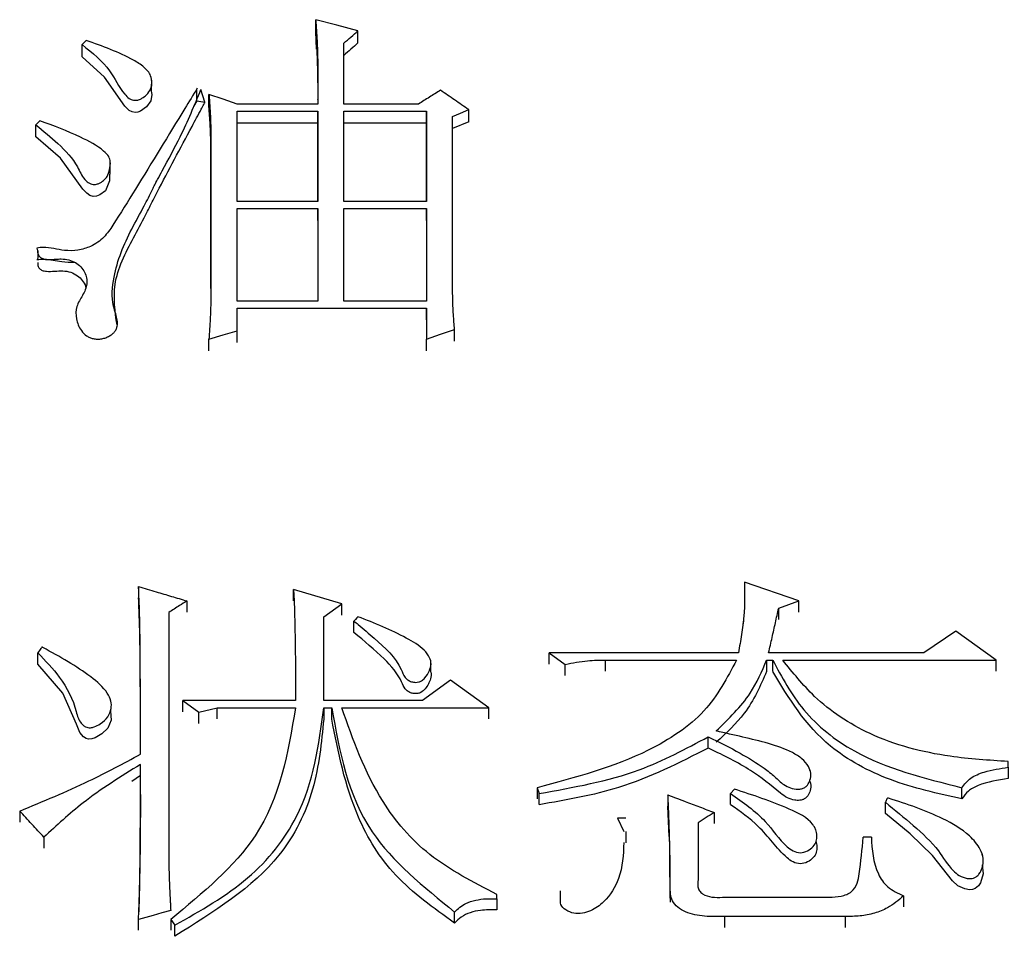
# Model space of a CAD drawing. Header units: millimetres. Extents: x 2642 to 4256, y 821 to 2003.
# Drawn here: x 2874.22 to 2879.53, y 1750.42 to 1755.34 of the extents above; entities that cross this region are included whole.
import ezdxf

# ---------------------------------------------------------------- set-up
doc = ezdxf.new("R2010")
doc.units = ezdxf.units.MM

msp = doc.modelspace()

# ---------------------------------------------------------------- linework, layer by layer
at = {"color": 7, "linetype": 'Continuous', "lineweight": 25}
for p, q in [((2875.8083, 1755.2788), (2875.8083, 1755.3443)), ((2875.8128, 1755.1871), (2875.8083, 1755.2788)), ((2876.0354, 1755.2197), (2876.0354, 1755.285)), ((2874.5751, 1755.2332), (2874.5535, 1755.2109)), ((2874.5535, 1755.1457), (2874.5535, 1755.2109)), ((2875.9597, 1754.8912), (2875.9597, 1755.2183)), ((2874.9267, 1755.0177), (2874.9267, 1755.0271)), ((2874.9267, 1754.9621), (2874.9267, 1754.9979)), ((2875.2133, 1754.9008), (2875.1917, 1754.9694)), ((2875.235, 1754.8784), (2875.235, 1754.9434)), ((2875.17, 1754.9082), (2875.1515, 1754.8779)), ((2875.17, 1754.9082), (2875.2133, 1754.9008)), ((2875.8191, 1754.8912), (2875.3864, 1754.8912)), ((2876.36, 1754.8912), (2875.9597, 1754.8912)), ((2875.3864, 1754.854), (2875.8191, 1754.854)), ((2875.3864, 1754.3676), (2875.3864, 1754.854)), ((2875.8191, 1754.854), (2875.8191, 1754.3676)), ((2875.8191, 1754.7891), (2875.8191, 1754.854)), ((2875.9597, 1754.854), (2876.4032, 1754.854)), ((2875.9597, 1754.3676), (2875.9597, 1754.854)), ((2876.4032, 1754.854), (2876.4032, 1754.3676)), ((2876.4032, 1754.7891), (2876.4032, 1754.854)), ((2876.5439, 1753.893), (2876.5439, 1754.8241)), ((2876.6304, 1754.7966), (2876.6304, 1754.8614)), ((2874.3263, 1754.8018), (2874.3047, 1754.7794)), ((2874.3047, 1754.7147), (2874.3047, 1754.7794)), ((2875.8191, 1754.7891), (2875.3864, 1754.7892)), ((2875.8191, 1754.3676), (2875.8191, 1754.7891)), ((2876.4032, 1754.7891), (2875.9597, 1754.7891)), ((2876.4032, 1754.3676), (2876.4032, 1754.7891)), ((2876.6304, 1754.7966), (2876.5439, 1754.7594)), ((2875.2458, 1754.6898), (2875.2458, 1753.9006)), ((2875.2458, 1754.6898), (2875.2458, 1754.6252)), ((2875.2458, 1753.9006), (2875.2458, 1754.6252)), ((2874.7048, 1754.514), (2874.7048, 1754.5788)), ((2875.8191, 1754.3676), (2875.3864, 1754.3676)), ((2876.4032, 1754.3676), (2875.9597, 1754.3676)), ((2875.3864, 1754.3301), (2875.8191, 1754.3301)), ((2875.3864, 1753.8325), (2875.3864, 1754.3301)), ((2875.8191, 1754.3301), (2875.8191, 1753.8325)), ((2875.8191, 1754.266), (2875.8191, 1754.3301)), ((2875.9597, 1754.3301), (2876.4032, 1754.3301)), ((2875.9597, 1753.8325), (2875.9597, 1754.3301)), ((2876.4032, 1754.3301), (2876.4032, 1753.8325)), ((2876.4032, 1754.266), (2876.4032, 1754.3301)), ((2874.3155, 1754.0937), (2874.3155, 1754.1043)), ((2875.8191, 1753.8325), (2875.3864, 1753.8325)), ((2876.4032, 1753.8325), (2875.9597, 1753.8325)), ((2875.3864, 1753.7947), (2876.4032, 1753.7947)), ((2875.3864, 1753.6735), (2875.3864, 1753.7947)), ((2876.4032, 1753.7947), (2876.4032, 1753.628)), ((2876.4032, 1753.7314), (2876.4032, 1753.7947)), ((2875.3864, 1753.6104), (2875.3864, 1753.6735)), ((2876.5547, 1753.6179), (2876.5547, 1753.6811)), ((2875.235, 1753.5649), (2875.235, 1753.628)), ((2876.4032, 1753.5649), (2876.4032, 1753.628)), ((2878.4044, 1752.2221), (2878.1124, 1752.3225)), ((2874.8564, 1752.2994), (2874.8564, 1752.2382)), ((2875.9489, 1752.2067), (2875.6893, 1752.2839)), ((2875.6893, 1752.2227), (2875.6893, 1752.2839)), ((2875.116, 1752.2221), (2875.116, 1752.161)), ((2878.2963, 1752.1835), (2878.4044, 1752.2221)), ((2878.4044, 1752.161), (2878.4044, 1752.2221)), ((2875.0186, 1752.1603), (2875.0186, 1750.9445)), ((2875.8516, 1752.1371), (2875.9489, 1752.2067)), ((2875.9489, 1752.1456), (2875.9489, 1752.2067)), ((2878.2963, 1752.1224), (2878.2963, 1752.1835)), ((2875.8516, 1751.687), (2875.8516, 1752.1371)), ((2876.0139, 1752.0527), (2876.0139, 1752.1139)), ((2878.1053, 1752.1131), (2878.1036, 1752.0926)), ((2879.2482, 1752.0597), (2879.0751, 1751.9434)), ((2879.4645, 1751.9046), (2879.2482, 1752.0597)), ((2874.3155, 1751.8823), (2874.3155, 1751.9434)), ((2877.0631, 1751.9434), (2877.1496, 1751.8813)), ((2878.0799, 1751.9434), (2877.0631, 1751.9434)), ((2877.0631, 1751.8827), (2877.0631, 1751.9434)), ((2879.0751, 1751.9434), (2878.2422, 1751.9434)), ((2876.4263, 1751.8404), (2876.4263, 1751.9014)), ((2877.366, 1751.9046), (2878.0691, 1751.9046)), ((2877.366, 1751.8439), (2877.366, 1751.9046)), ((2878.2314, 1751.9046), (2878.2638, 1751.9046)), ((2878.2314, 1751.9046), (2878.2314, 1751.8439)), ((2878.2638, 1751.8439), (2878.2638, 1751.9046)), ((2878.3179, 1751.9046), (2879.4645, 1751.9046)), ((2879.4645, 1751.8439), (2879.4645, 1751.9046)), ((2877.1496, 1751.8207), (2877.1496, 1751.8813)), ((2876.5331, 1751.7959), (2876.3816, 1751.687)), ((2876.7386, 1751.6481), (2876.5331, 1751.7959)), ((2874.7056, 1751.6891), (2874.7056, 1751.6927)), ((2875.0944, 1751.6871), (2875.1809, 1751.6248)), ((2875.7001, 1751.687), (2875.0944, 1751.6871)), ((2875.0944, 1751.6267), (2875.0944, 1751.6871)), ((2876.3816, 1751.687), (2875.8516, 1751.687)), ((2874.7056, 1751.6319), (2874.7056, 1751.6355)), ((2875.1809, 1751.6248), (2875.2783, 1751.6481)), ((2875.1809, 1751.5645), (2875.1809, 1751.6248)), ((2875.2783, 1751.6481), (2875.7001, 1751.6481)), ((2875.2783, 1751.5878), (2875.2783, 1751.6481)), ((2875.8516, 1751.6481), (2875.8948, 1751.6481)), ((2875.8516, 1751.6481), (2875.8516, 1751.5878)), ((2875.8948, 1751.5878), (2875.8948, 1751.6481)), ((2875.9489, 1751.6481), (2876.7386, 1751.6481)), ((2876.7386, 1751.5878), (2876.7386, 1751.6481)), ((2877.9176, 1751.4319), (2877.9176, 1751.4923)), ((2879.5295, 1751.3283), (2879.5295, 1751.3596)), ((2874.8672, 1751.3383), (2874.8672, 1751.3415)), ((2878.4632, 1751.3114), (2878.4632, 1751.3177)), ((2879.5295, 1751.3283), (2879.5295, 1751.2684)), ((2874.8672, 1751.2837), (2874.8203, 1751.2523)), ((2876.9982, 1751.2188), (2877.009, 1751.1875)), ((2876.9982, 1751.2188), (2876.9982, 1751.1591)), ((2878.0583, 1751.211), (2878.0367, 1751.1875)), ((2879.2807, 1751.1591), (2879.2807, 1751.2188)), ((2877.009, 1751.1278), (2877.009, 1751.1875)), ((2877.7013, 1751.1797), (2877.7013, 1751.12)), ((2874.2183, 1751.0934), (2874.2183, 1751.0338)), ((2877.7076, 1750.9574), (2877.7013, 1751.1196)), ((2878.8696, 1751.0806), (2878.8696, 1751.1406)), ((2877.4308, 1751.0543), (2877.4639, 1750.9835)), ((2877.4742, 1751.0543), (2877.4308, 1751.0543)), ((2877.9501, 1751.0857), (2877.9501, 1751.0261)), ((2877.8636, 1751.0308), (2877.8636, 1750.7243)), ((2878.4944, 1750.9943), (2878.4944, 1750.9954)), ((2874.3479, 1750.9524), (2874.3479, 1750.893)), ((2877.4757, 1750.923), (2877.4757, 1750.9825)), ((2878.7939, 1750.9523), (2878.7506, 1750.9523)), ((2879.3889, 1750.8567), (2879.3889, 1750.8644)), ((2877.7122, 1750.6259), (2877.7122, 1750.6849)), ((2876.7819, 1750.6219), (2876.7819, 1750.6455)), ((2876.7819, 1750.6219), (2876.7819, 1750.5629)), ((2877.1214, 1750.6639), (2877.1214, 1750.6049)), ((2877.7122, 1750.6255), (2877.7121, 1750.6406)), ((2877.7122, 1750.6629), (2877.7122, 1750.6035)), ((2877.9934, 1750.6298), (2878.5667, 1750.6298)), ((2878.967, 1750.6377), (2878.967, 1750.5787)), ((2874.8564, 1750.4526), (2874.8564, 1750.5115)), ((2875.0295, 1750.5115), (2875.0511, 1750.4799)), ((2875.0295, 1750.5115), (2875.0295, 1750.4526)), ((2875.0295, 1750.5115), (2875.0295, 1750.4999)), ((2876.5547, 1750.492), (2876.5547, 1750.5509)), ((2878.6533, 1750.5272), (2878.0042, 1750.5272)), ((2878.0042, 1750.5272), (2878.0042, 1750.4684)), ((2878.6533, 1750.5272), (2878.6533, 1750.4684))]:
    msp.add_line(p, q, dxfattribs=at)
at = {"color": 7, "linetype": 'Continuous', "lineweight": 25, "flags": 128}
for points in [[(2876.0354, 1755.285), (2875.9219, 1755.3147), (2875.8083, 1755.3443)], [(2874.9251, 1754.9607), (2874.9286, 1754.9429), (2874.9219, 1754.9084), (2874.8997, 1754.8768), (2874.8674, 1754.8538), (2874.8528, 1754.8484), (2874.838, 1754.8466), (2874.8216, 1754.8496), (2874.8064, 1754.8572), (2874.7821, 1754.8797), (2874.6729, 1755.0362), (2874.5535, 1755.1457), (2874.5535, 1755.1457)], [(2875.17, 1754.9082), (2875.17, 1754.9374), (2875.17, 1754.9553), (2875.17, 1754.9732)], [(2875.3864, 1754.8912), (2875.3107, 1754.9173), (2875.235, 1754.9434)], [(2876.5439, 1754.8241), (2876.5871, 1754.8428), (2876.6304, 1754.8614)], [(2874.7006, 1754.5148), (2874.7011, 1754.4796), (2874.6782, 1754.4257), (2874.6488, 1754.4035), (2874.6312, 1754.3969), (2874.6134, 1754.3953), (2874.5947, 1754.4007), (2874.5781, 1754.4119), (2874.5575, 1754.4351), (2874.4377, 1754.6006), (2874.3047, 1754.7147), (2874.3047, 1754.7147)], [(2875.235, 1753.628), (2875.3107, 1753.6508), (2875.3864, 1753.6735)], [(2876.4032, 1753.628), (2876.479, 1753.6546), (2876.5547, 1753.6811)], [(2876.0355, 1752.1371), (2876.03, 1752.1312), (2876.0219, 1752.1226), (2876.0139, 1752.1139)], [(2874.7052, 1751.6315), (2874.7063, 1751.6295), (2874.7087, 1751.5812), (2874.6911, 1751.5392), (2874.6594, 1751.5074), (2874.6233, 1751.4865), (2874.6063, 1751.4813), (2874.5878, 1751.4803), (2874.575, 1751.4837), (2874.5604, 1751.4927), (2874.5416, 1751.5145), (2874.5231, 1751.5607), (2874.449, 1751.7264), (2874.3155, 1751.8824), (2874.3155, 1751.8824)], [(2878.0367, 1751.1278), (2878.0367, 1751.1494), (2878.0367, 1751.1684), (2878.0367, 1751.1875)], [(2879.3889, 1750.8045), (2879.395, 1750.7555), (2879.3805, 1750.7078), (2879.369, 1750.691), (2879.352, 1750.6772), (2879.3376, 1750.6719), (2879.3218, 1750.6706), (2879.296, 1750.6751), (2879.259, 1750.6922), (2879.2294, 1750.7185), (2879.1234, 1750.8538), (2879.0021, 1750.9705), (2878.8697, 1751.0806), (2878.8697, 1751.0806)], [(2875.0295, 1750.5588), (2874.9821, 1750.5459), (2874.9348, 1750.5329), (2874.8564, 1750.5115)], [(2875.0511, 1750.4211), (2875.0511, 1750.4472), (2875.0511, 1750.4636), (2875.0511, 1750.4799)]]:
    msp.add_lwpolyline(points, dxfattribs=at)
at = {"color": 7, "linetype": 'Continuous', "lineweight": 25}
for points, knots in [([(2875.8083, 1755.3443), (2875.811, 1755.3067), (2875.8141, 1755.2643), (2875.8162, 1755.2196), (2875.8167, 1755.2078), (2875.8172, 1755.196), (2875.8177, 1755.1818), (2875.8181, 1755.1677), (2875.8185, 1755.1535), (2875.8189, 1755.1393), (2875.8191, 1755.1252), (2875.8194, 1755.111), (2875.8196, 1755.0968), (2875.8197, 1755.0827), (2875.8198, 1755.0685), (2875.8199, 1755.0543), (2875.8199, 1755.0401), (2875.82, 1755.0259), (2875.8199, 1755.0117), (2875.8199, 1754.9975), (2875.8198, 1754.9857), (2875.8198, 1754.9762), (2875.8197, 1754.9691), (2875.8197, 1754.962), (2875.8196, 1754.9549), (2875.8196, 1754.9478), (2875.8195, 1754.9407), (2875.8195, 1754.9336), (2875.8194, 1754.9265), (2875.8194, 1754.9194), (2875.8193, 1754.9123), (2875.8192, 1754.9029), (2875.8191, 1754.8959), (2875.8191, 1754.8912)], [0, 0, 0, 0, 0.250151, 0.281419, 0.297053, 0.328322, 0.35959, 0.390858, 0.422126, 0.453395, 0.484663, 0.515931, 0.5472, 0.578468, 0.609736, 0.641004, 0.672273, 0.703541, 0.734809, 0.766077, 0.797346, 0.81298, 0.828614, 0.844248, 0.859882, 0.875516, 0.891151, 0.906785, 0.922419, 0.938053, 0.953687, 0.969321, 1, 1, 1, 1]), ([(2875.9597, 1755.2183), (2875.9723, 1755.2295), (2875.9976, 1755.2517), (2876.0228, 1755.2739), (2876.0354, 1755.285)], [0, 0, 0, 0, 0.5000004, 1, 1, 1, 1]), ([(2874.5535, 1755.2109), (2874.6085, 1755.1665), (2874.706, 1755.0878), (2874.7526, 1754.9745), (2874.8003, 1754.9247), (2874.8207, 1754.914), (2874.8387, 1754.9103), (2874.8579, 1754.914), (2874.8793, 1754.9243), (2874.9036, 1754.9433), (2874.9246, 1754.9724), (2874.9307, 1755.0083), (2874.9231, 1755.0503), (2874.8872, 1755.0929), (2874.7737, 1755.1624), (2874.6631, 1755.2018), (2874.5751, 1755.2332)], [0, 0, 0, 0, 0.207529, 0.367373, 0.400836, 0.41667, 0.431354, 0.448141, 0.466694, 0.497248, 0.538464, 0.578549, 0.619959, 0.682144, 0.746848, 1, 1, 1, 1]), ([(2875.8146, 1755.1874), (2875.8144, 1755.1869), (2875.814, 1755.1862), (2875.8159, 1755.1425), (2875.8187, 1755.051), (2875.8191, 1754.9725), (2875.8192, 1754.9261), (2875.8192, 1754.9141), (2875.8192, 1754.9149), (2875.8193, 1754.9151)], [0, 0, 0, 0, 0.081077, 0.117449, 0.556537, 0.754335, 0.89427, 0.96305, 1, 1, 1, 1]), ([(2876.0354, 1755.2197), (2876.0228, 1755.2086), (2875.9976, 1755.1864), (2875.9723, 1755.1642), (2875.9597, 1755.153)], [0, 0, 0, 0, 0.499998, 1, 1, 1, 1]), ([(2875.1718, 1754.9762), (2875.1498, 1754.9402), (2875.0393, 1754.7599), (2874.8896, 1754.5138), (2874.746, 1754.2826), (2874.6743, 1754.1741), (2874.6078, 1754.1267), (2874.5319, 1754.1036), (2874.4435, 1754.102), (2874.3716, 1754.1257), (2874.3215, 1754.1194), (2874.31, 1754.1179)], [0, 0, 0, 0, 0.101091, 0.505417, 0.686144, 0.747623, 0.809949, 0.856214, 0.902538, 0.977672, 1, 1, 1, 1]), ([(2874.3155, 1754.1043), (2874.3149, 1754.099), (2874.3138, 1754.0883), (2874.3205, 1754.0758), (2874.3286, 1754.0673), (2874.3396, 1754.0607), (2874.3637, 1754.055), (2874.3941, 1754.0567), (2874.4217, 1754.0586), (2874.4495, 1754.06), (2874.4823, 1754.0561), (2874.519, 1754.0409), (2874.548, 1754.0176), (2874.5673, 1753.9889), (2874.5784, 1753.9575), (2874.5815, 1753.9143), (2874.5568, 1753.863), (2874.5186, 1753.8045), (2874.519, 1753.7368), (2874.5399, 1753.6823), (2874.57, 1753.6497), (2874.5936, 1753.6366), (2874.6128, 1753.6306), (2874.6334, 1753.6279), (2874.6548, 1753.629), (2874.6758, 1753.634), (2874.6955, 1753.6424), (2874.7129, 1753.6531), (2874.7267, 1753.6661), (2874.7365, 1753.6811), (2874.748, 1753.7136), (2874.7366, 1753.7564), (2874.7097, 1753.8421), (2874.7221, 1754.0016), (2874.7942, 1754.1801), (2874.882, 1754.3316), (2874.9205, 1754.4116), (2874.9408, 1754.4518), (2874.9469, 1754.4638), (2874.9488, 1754.4677), (2874.9504, 1754.4706), (2874.9534, 1754.4764), (2874.9647, 1754.4976), (2875.0072, 1754.5786), (2875.096, 1754.7369), (2875.1567, 1754.8845), (2875.1917, 1754.9694)], [0, 0, 0, 0, 0.00737, 0.015009, 0.018555, 0.022128, 0.030111, 0.045178, 0.055064, 0.060343, 0.075509, 0.090437, 0.104896, 0.120548, 0.135595, 0.150698, 0.180779, 0.211233, 0.242231, 0.273349, 0.290015, 0.297441, 0.304692, 0.312416, 0.319982, 0.327794, 0.336224, 0.34425, 0.351944, 0.359644, 0.367692, 0.398957, 0.418859, 0.492604, 0.619034, 0.682459, 0.727701, 0.740175, 0.743874, 0.745883, 0.74615, 0.748384, 0.7547, 0.77878, 0.872725, 1, 1, 1, 1]), ([(2875.235, 1754.9434), (2875.2369, 1754.9178), (2875.2407, 1754.8665), (2875.2445, 1754.782), (2875.2453, 1754.723), (2875.2458, 1754.6898)], [0, 0, 0, 0, 0.303893, 0.607799, 1, 1, 1, 1]), ([(2876.4789, 1754.9657), (2876.4591, 1754.9533), (2876.4195, 1754.9285), (2876.3798, 1754.9037), (2876.36, 1754.8912)], [0, 0, 0, 0, 0.5, 1, 1, 1, 1]), ([(2876.6304, 1754.8614), (2876.6051, 1754.8788), (2876.5547, 1754.9136), (2876.5042, 1754.9483), (2876.4789, 1754.9657)], [0, 0, 0, 0, 0.499999, 1, 1, 1, 1]), ([(2874.7408, 1753.7045), (2874.7305, 1753.7774), (2874.7078, 1753.9392), (2874.808, 1754.1339), (2874.8878, 1754.281), (2874.9281, 1754.3628), (2875.0101, 1754.5221), (2875.0978, 1754.6845), (2875.1813, 1754.8414), (2875.2038, 1754.8833), (2875.2104, 1754.8956), (2875.2126, 1754.8994), (2875.2133, 1754.9008)], [0, 0, 0, 0, 0.170464, 0.377976, 0.481664, 0.549904, 0.585303, 0.888417, 0.96815, 0.99006, 0.996526, 1, 1, 1, 1]), ([(2875.2458, 1754.6252), (2875.2454, 1754.6509), (2875.2447, 1754.7024), (2875.2418, 1754.7869), (2875.2374, 1754.8455), (2875.235, 1754.8784)], [0, 0, 0, 0, 0.304283, 0.608582, 1, 1, 1, 1]), ([(2874.3047, 1754.7794), (2874.3451, 1754.7467), (2874.4298, 1754.6781), (2874.5216, 1754.5797), (2874.5522, 1754.5003), (2874.5823, 1754.4718), (2874.5982, 1754.4627), (2874.6125, 1754.4591), (2874.628, 1754.4598), (2874.6482, 1754.4663), (2874.6703, 1754.4805), (2874.6924, 1754.5055), (2874.7009, 1754.5411), (2874.7079, 1754.5772), (2874.6972, 1754.6128), (2874.6464, 1754.6621), (2874.5216, 1754.729), (2874.4004, 1754.7742), (2874.3263, 1754.8017)], [0, 0, 0, 0, 0.145124, 0.304252, 0.383323, 0.40611, 0.420719, 0.431527, 0.442364, 0.458238, 0.484495, 0.512276, 0.553409, 0.599258, 0.628708, 0.668116, 0.797317, 1, 1, 1, 1]), ([(2874.31, 1754.1179), (2874.312, 1754.1077), (2874.3155, 1754.0899), (2874.3157, 1754.0692), (2874.3138, 1754.0583), (2874.312, 1754.0552), (2874.311, 1754.0544), (2874.3104, 1754.0542), (2874.3101, 1754.0541), (2874.31, 1754.0541)], [0, 0, 0, 0, 0.493604, 0.861876, 0.955662, 0.982084, 0.991539, 0.995796, 1, 1, 1, 1]), ([(2874.5138, 1754.0411), (2874.4904, 1754.0409), (2874.4352, 1754.0403), (2874.3687, 1754.0607), (2874.3235, 1754.0556), (2874.31, 1754.0541)], [0, 0, 0, 0, 0.339873, 0.802206, 1, 1, 1, 1]), ([(2874.3155, 1754.0404), (2874.3149, 1754.0348), (2874.3137, 1754.0235), (2874.3214, 1754.0104), (2874.3305, 1754.0021), (2874.3428, 1753.9957), (2874.3833, 1753.9886), (2874.4349, 1753.9998), (2874.493, 1753.9895), (2874.5294, 1753.9706), (2874.5558, 1753.9438), (2874.5695, 1753.9221), (2874.5722, 1753.9095), (2874.5724, 1753.9083)], [0, 0, 0, 0, 0.0613366, 0.1235675, 0.1517177, 0.1806994, 0.2473934, 0.4956869, 0.6182254, 0.7414739, 0.8594467, 0.9869153, 1, 1, 1, 1]), ([(2875.2458, 1753.9006), (2875.2455, 1753.8736), (2875.2448, 1753.8196), (2875.2414, 1753.7287), (2875.2373, 1753.6648), (2875.235, 1753.628)], [0, 0, 0, 0, 0.297543, 0.595099, 1, 1, 1, 1]), ([(2876.5547, 1753.6811), (2876.5524, 1753.7071), (2876.548, 1753.7555), (2876.545, 1753.8261), (2876.5443, 1753.8707), (2876.5439, 1753.893)], [0, 0, 0, 0, 0.368696, 0.68428, 1, 1, 1, 1]), ([(2878.1124, 1752.3225), (2878.1131, 1752.2618), (2878.1141, 1752.1681), (2878.0971, 1752.0418), (2878.0857, 1751.9762), (2878.0799, 1751.9434)], [0, 0, 0, 0, 0.478837, 0.739221, 1, 1, 1, 1]), ([(2874.8672, 1751.3986), (2874.8671, 1751.4486), (2874.8671, 1751.5049), (2874.8669, 1751.5641), (2874.8669, 1751.5797), (2874.8669, 1751.5922), (2874.8668, 1751.6078), (2874.8668, 1751.6234), (2874.8667, 1751.6483), (2874.8667, 1751.6732), (2874.8666, 1751.7044), (2874.8665, 1751.7293), (2874.8663, 1751.7604), (2874.8662, 1751.7853), (2874.866, 1751.8288), (2874.8657, 1751.8724), (2874.8655, 1751.9345), (2874.8646, 1752.0223), (2874.8634, 1752.1103), (2874.8613, 1752.1797), (2874.8604, 1752.2049), (2874.8597, 1752.2238), (2874.859, 1752.2395), (2874.8585, 1752.2521), (2874.8579, 1752.2647), (2874.8572, 1752.2805), (2874.8567, 1752.2931), (2874.8564, 1752.2994)], [0, 0, 0, 0, 0.165615, 0.186317, 0.196668, 0.21737, 0.227722, 0.248424, 0.269126, 0.31053, 0.331232, 0.372636, 0.393338, 0.434742, 0.455444, 0.538253, 0.579657, 0.662465, 0.831215, 0.873409, 0.894506, 0.915603, 0.9367, 0.947248, 0.957797, 0.978898, 1, 1, 1, 1]), ([(2874.8564, 1752.2994), (2874.8879, 1752.29), (2874.9469, 1752.2725), (2875.0334, 1752.2467), (2875.0885, 1752.2303), (2875.116, 1752.2221)], [0, 0, 0, 0, 0.364009, 0.682004, 1, 1, 1, 1]), ([(2875.6893, 1752.2839), (2875.6908, 1752.2565), (2875.693, 1752.2154), (2875.6959, 1752.1193), (2875.698, 1752.0231), (2875.6989, 1751.937), (2875.6991, 1751.9043), (2875.6992, 1751.8957), (2875.6993, 1751.8871), (2875.6993, 1751.8767), (2875.6994, 1751.8664), (2875.6995, 1751.8578), (2875.6995, 1751.8492), (2875.6996, 1751.8405), (2875.6996, 1751.8302), (2875.6997, 1751.8199), (2875.6997, 1751.8095), (2875.6998, 1751.8009), (2875.6998, 1751.7923), (2875.6998, 1751.7836), (2875.6999, 1751.7733), (2875.6999, 1751.7647), (2875.6999, 1751.7578), (2875.6999, 1751.7526), (2875.7, 1751.7474), (2875.7, 1751.7422), (2875.7, 1751.7371), (2875.7, 1751.7319), (2875.7, 1751.7267), (2875.7, 1751.7215), (2875.7001, 1751.7163), (2875.7001, 1751.7112), (2875.7001, 1751.7068), (2875.7001, 1751.7025), (2875.7001, 1751.6962), (2875.7001, 1751.6908), (2875.7001, 1751.687)], [0, 0, 0, 0, 0.1383433, 0.207516, 0.4842053, 0.6225493, 0.6398422, 0.6484887, 0.6657816, 0.6830745, 0.7003674, 0.7176603, 0.7263067, 0.7435996, 0.7608926, 0.7781855, 0.7954784, 0.8127713, 0.8214177, 0.8387106, 0.8560035, 0.8732965, 0.8819429, 0.8905894, 0.8992358, 0.9078823, 0.9165287, 0.9251752, 0.9338216, 0.9424681, 0.9511145, 0.959761, 0.9684074, 0.9727307, 0.9813771, 1, 1, 1, 1]), ([(2874.8671, 1751.3986), (2874.8671, 1751.4285), (2874.867, 1751.5083), (2874.8666, 1751.6379), (2874.8662, 1751.7437), (2874.8657, 1751.812), (2874.8656, 1751.8431), (2874.8653, 1751.9176), (2874.8639, 1752.0045), (2874.8617, 1752.1237), (2874.8584, 1752.1931), (2874.8564, 1752.2379)], [0, 0, 0, 0, 0.106229, 0.28391, 0.461592, 0.483802, 0.528222, 0.572642, 0.750327, 0.839168, 1, 1, 1, 1]), ([(2875.116, 1752.2221), (2875.1029, 1752.2138), (2875.0801, 1752.1993), (2875.0476, 1752.1787), (2875.0283, 1752.1664), (2875.0186, 1752.1603)], [0, 0, 0, 0, 0.404151, 0.702075, 1, 1, 1, 1]), ([(2878.2422, 1751.9434), (2878.2484, 1751.971), (2878.2605, 1752.0248), (2878.2785, 1752.1048), (2878.2904, 1752.1573), (2878.2963, 1752.1835)], [0, 0, 0, 0, 0.344184, 0.672092, 1, 1, 1, 1]), ([(2876.0139, 1752.1139), (2876.0213, 1752.1079), (2876.0583, 1752.0776), (2876.1513, 1751.9972), (2876.2526, 1751.9062), (2876.281, 1751.8182), (2876.3027, 1751.7965), (2876.3224, 1751.7872), (2876.3431, 1751.7837), (2876.3622, 1751.7859), (2876.3801, 1751.7939), (2876.4019, 1751.8143), (2876.419, 1751.8449), (2876.4314, 1751.8823), (2876.4219, 1751.9217), (2876.381, 1751.9742), (2876.2899, 1752.0275), (2876.1696, 1752.0854), (2876.0803, 1752.1198), (2876.0355, 1752.1371)], [0, 0, 0, 0, 0.025946, 0.129765, 0.338783, 0.385933, 0.404152, 0.422428, 0.440778, 0.454644, 0.468541, 0.48998, 0.535407, 0.570955, 0.607001, 0.655235, 0.757864, 0.878395, 1, 1, 1, 1]), ([(2876.4262, 1751.84), (2876.4263, 1751.8397), (2876.4315, 1751.8284), (2876.4242, 1751.7954), (2876.4066, 1751.7583), (2876.3794, 1751.7318), (2876.358, 1751.7241), (2876.3401, 1751.7233), (2876.3216, 1751.7268), (2876.3035, 1751.7351), (2876.2827, 1751.755), (2876.2599, 1751.8215), (2876.1664, 1751.9258), (2876.0694, 1752.0065), (2876.0139, 1752.0527)], [0, 0, 0, 0, 0.001631, 0.062853, 0.163889, 0.211021, 0.234976, 0.258905, 0.283733, 0.31285, 0.343972, 0.415614, 0.666074, 1, 1, 1, 1]), ([(2874.3155, 1751.9434), (2874.3562, 1751.9011), (2874.4477, 1751.806), (2874.5101, 1751.6817), (2874.5285, 1751.599), (2874.5412, 1751.5743), (2874.5541, 1751.5573), (2874.5707, 1751.5456), (2874.5842, 1751.5406), (2874.6005, 1751.5401), (2874.6242, 1751.546), (2874.6578, 1751.5645), (2874.694, 1751.5969), (2874.7117, 1751.6414), (2874.7106, 1751.6862), (2874.6796, 1751.7487), (2874.5971, 1751.8195), (2874.4774, 1751.8979), (2874.3862, 1751.9477), (2874.339, 1751.9735), (2874.3372, 1751.9744)], [0, 0, 0, 0, 0.1480931, 0.3328619, 0.3646978, 0.380614, 0.4069728, 0.4189651, 0.429085, 0.4392395, 0.4542826, 0.4830923, 0.5286093, 0.5720408, 0.6096716, 0.6511146, 0.7557311, 0.8730506, 0.9951641, 1, 1, 1, 1]), ([(2874.3372, 1751.9744), (2874.3353, 1751.9718), (2874.3308, 1751.9653), (2874.3235, 1751.9549), (2874.3182, 1751.9472), (2874.3155, 1751.9434)], [0, 0, 0, 0, 0.256452, 0.628226, 1, 1, 1, 1]), ([(2878.0691, 1751.9046), (2878.0194, 1751.809), (2877.9183, 1751.6143), (2877.5371, 1751.3625), (2877.2041, 1751.2737), (2876.9982, 1751.2188)], [0, 0, 0, 0, 0.269245, 0.548175, 1, 1, 1, 1]), ([(2877.1496, 1751.8813), (2877.1894, 1751.8891), (2877.2605, 1751.9029), (2877.3337, 1751.9041), (2877.366, 1751.9046)], [0, 0, 0, 0, 0.558835, 1, 1, 1, 1]), ([(2877.9609, 1751.5235), (2878.0277, 1751.5884), (2878.1461, 1751.7034), (2878.2055, 1751.8435), (2878.2314, 1751.9046)], [0, 0, 0, 0, 0.563817, 1, 1, 1, 1]), ([(2878.2638, 1751.9046), (2878.3131, 1751.8123), (2878.4128, 1751.6252), (2878.7486, 1751.3515), (2879.0773, 1751.2695), (2879.2807, 1751.2188)], [0, 0, 0, 0, 0.270771, 0.548729, 1, 1, 1, 1]), ([(2879.5295, 1751.3596), (2879.4252, 1751.3662), (2879.169, 1751.3823), (2878.7929, 1751.481), (2878.4949, 1751.6832), (2878.3715, 1751.8375), (2878.3179, 1751.9046)], [0, 0, 0, 0, 0.214752, 0.527903, 0.794745, 1, 1, 1, 1]), ([(2878.2314, 1751.8436), (2878.1975, 1751.7658), (2878.1364, 1751.6257), (2878.0149, 1751.5131), (2877.9609, 1751.463)], [0, 0, 0, 0, 0.5551467, 1, 1, 1, 1]), ([(2879.2807, 1751.1587), (2879.1504, 1751.1875), (2878.8932, 1751.2442), (2878.4958, 1751.4589), (2878.3509, 1751.6992), (2878.2638, 1751.8436)], [0, 0, 0, 0, 0.290646, 0.573901, 1, 1, 1, 1]), ([(2875.7001, 1751.6481), (2875.659, 1751.4066), (2875.5847, 1750.9697), (2875.2011, 1750.6531), (2875.0295, 1750.5115)], [0, 0, 0, 0, 0.552698, 1, 1, 1, 1]), ([(2875.0511, 1750.4799), (2875.1892, 1750.558), (2875.4611, 1750.7117), (2875.7815, 1751.1177), (2875.8251, 1751.4481), (2875.8516, 1751.6481)], [0, 0, 0, 0, 0.289357, 0.569882, 1, 1, 1, 1]), ([(2875.8948, 1751.6481), (2875.9366, 1751.4139), (2876.012, 1750.9908), (2876.3872, 1750.6867), (2876.5547, 1750.5509)], [0, 0, 0, 0, 0.55346, 1, 1, 1, 1]), ([(2876.7819, 1750.6455), (2876.6549, 1750.7107), (2876.4045, 1750.8392), (2876.1082, 1751.1924), (2876.009, 1751.4762), (2875.9489, 1751.6481)], [0, 0, 0, 0, 0.288413, 0.568681, 1, 1, 1, 1]), ([(2875.8516, 1751.5875), (2875.8394, 1751.4615), (2875.815, 1751.2083), (2875.5996, 1750.7629), (2875.2606, 1750.5515), (2875.0511, 1750.4208)], [0, 0, 0, 0, 0.274338, 0.5515, 1, 1, 1, 1]), ([(2876.5547, 1750.4917), (2876.4417, 1750.5722), (2876.2187, 1750.7311), (2875.9865, 1751.116), (2875.9295, 1751.4093), (2875.8948, 1751.5875)], [0, 0, 0, 0, 0.287076, 0.566904, 1, 1, 1, 1]), ([(2877.9176, 1751.4923), (2877.9757, 1751.4637), (2878.08, 1751.4123), (2878.198, 1751.3384), (2878.2753, 1751.281), (2878.3141, 1751.2386), (2878.3584, 1751.2161), (2878.3925, 1751.2094), (2878.4196, 1751.2118), (2878.4378, 1751.2195), (2878.4541, 1751.2354), (2878.4669, 1751.2614), (2878.4712, 1751.2962), (2878.4567, 1751.3373), (2878.4229, 1751.3768), (2878.3105, 1751.4435), (2878.1467, 1751.4802), (2878.0081, 1751.5125), (2877.9609, 1751.5235)], [0, 0, 0, 0, 0.150802, 0.270996, 0.331066, 0.383869, 0.414543, 0.44536, 0.459508, 0.473787, 0.489783, 0.51524, 0.550113, 0.584523, 0.63156, 0.679807, 0.891009, 1, 1, 1, 1]), ([(2877.009, 1751.1875), (2877.1937, 1751.2205), (2877.5206, 1751.2787), (2877.7973, 1751.4276), (2877.9176, 1751.4924)], [0, 0, 0, 0, 0.565186, 1, 1, 1, 1]), ([(2877.9176, 1751.4319), (2877.7615, 1751.3523), (2877.48, 1751.2088), (2877.1542, 1751.1526), (2877.009, 1751.1275)], [0, 0, 0, 0, 0.554508, 1, 1, 1, 1]), ([(2878.4613, 1751.2567), (2878.4637, 1751.2516), (2878.4716, 1751.2346), (2878.4678, 1751.2058), (2878.4566, 1751.179), (2878.4416, 1751.1626), (2878.4261, 1751.1538), (2878.4059, 1751.1497), (2878.3773, 1751.1515), (2878.3393, 1751.1631), (2878.2644, 1751.222), (2878.1412, 1751.3246), (2877.9983, 1751.3923), (2877.9206, 1751.4304), (2877.9176, 1751.4319)], [0, 0, 0, 0, 0.026164, 0.087758, 0.135326, 0.162527, 0.184979, 0.207442, 0.242087, 0.295008, 0.361268, 0.645569, 0.986462, 1, 1, 1, 1]), ([(2874.2183, 1751.0934), (2874.3437, 1751.1451), (2874.5672, 1751.2374), (2874.7757, 1751.3494), (2874.8672, 1751.3986)], [0, 0, 0, 0, 0.561153, 1, 1, 1, 1]), ([(2874.8672, 1751.344), (2874.7607, 1751.2779), (2874.5719, 1751.1607), (2874.4159, 1751.0156), (2874.3479, 1750.9524)], [0, 0, 0, 0, 0.563978, 1, 1, 1, 1]), ([(2874.8564, 1750.5115), (2874.8566, 1750.5174), (2874.8571, 1750.5294), (2874.8577, 1750.5444), (2874.8582, 1750.5594), (2874.8587, 1750.5713), (2874.8592, 1750.5863), (2874.8597, 1750.5982), (2874.8602, 1750.6132), (2874.8606, 1750.6252), (2874.8611, 1750.6401), (2874.8614, 1750.6521), (2874.8618, 1750.664), (2874.8621, 1750.676), (2874.8626, 1750.6969), (2874.8638, 1750.7627), (2874.8651, 1750.8343), (2874.8658, 1750.9416), (2874.8662, 1751.0072), (2874.8664, 1751.0667), (2874.8665, 1751.0816), (2874.8665, 1751.0935), (2874.8666, 1751.1054), (2874.8666, 1751.1173), (2874.8667, 1751.1321), (2874.8667, 1751.144), (2874.8668, 1751.1589), (2874.8668, 1751.1708), (2874.8668, 1751.1856), (2874.8669, 1751.1975), (2874.8669, 1751.2124), (2874.8669, 1751.2243), (2874.867, 1751.2361), (2874.867, 1751.248), (2874.867, 1751.2599), (2874.867, 1751.2703), (2874.8671, 1751.2777), (2874.8671, 1751.2836), (2874.8671, 1751.2911), (2874.8671, 1751.297), (2874.8671, 1751.3029), (2874.8671, 1751.3089), (2874.8671, 1751.3148), (2874.8672, 1751.3222), (2874.8672, 1751.3281), (2874.8672, 1751.3359), (2874.8672, 1751.3407), (2874.8672, 1751.344)], [0, 0, 0, 0, 0.021479, 0.042959, 0.053699, 0.075178, 0.085918, 0.107397, 0.118137, 0.139616, 0.150356, 0.171836, 0.182575, 0.193315, 0.214795, 0.257754, 0.42959, 0.472549, 0.644384, 0.665864, 0.687343, 0.698083, 0.708823, 0.730302, 0.741042, 0.762521, 0.773261, 0.79474, 0.80548, 0.82696, 0.837699, 0.859179, 0.869918, 0.880658, 0.902138, 0.912877, 0.918247, 0.928987, 0.934357, 0.945097, 0.950466, 0.955836, 0.966576, 0.971946, 0.982686, 0.988055, 1, 1, 1, 1]), ([(2879.2807, 1751.2188), (2879.2948, 1751.2371), (2879.3238, 1751.2745), (2879.4151, 1751.3113), (2879.4858, 1751.3218), (2879.5295, 1751.3283)], [0, 0, 0, 0, 0.268422, 0.549119, 1, 1, 1, 1]), ([(2879.5295, 1751.2681), (2879.4737, 1751.2596), (2879.3965, 1751.248), (2879.3118, 1751.2032), (2879.2909, 1751.1734), (2879.2807, 1751.1587)], [0, 0, 0, 0, 0.570927, 0.789593, 1, 1, 1, 1]), ([(2878.0367, 1751.1875), (2878.1043, 1751.1406), (2878.2241, 1751.0575), (2878.3021, 1750.932), (2878.371, 1750.8778), (2878.4121, 1750.8655), (2878.4529, 1750.8779), (2878.483, 1750.9008), (2878.5003, 1750.9308), (2878.5031, 1750.9623), (2878.4969, 1750.9934), (2878.4625, 1751.0527), (2878.3046, 1751.1301), (2878.1567, 1751.1787), (2878.0583, 1751.211)], [0, 0, 0, 0, 0.207965, 0.368358, 0.401514, 0.432917, 0.464664, 0.497814, 0.528601, 0.558738, 0.58913, 0.619745, 0.747266, 1, 1, 1, 1]), ([(2874.8668, 1751.1824), (2874.8662, 1751.0616), (2874.8653, 1750.8864), (2874.8613, 1750.6886), (2874.8591, 1750.6006), (2874.8582, 1750.5629), (2874.858, 1750.5557), (2874.8579, 1750.553), (2874.8579, 1750.5528), (2874.8579, 1750.5527)], [0, 0, 0, 0, 0.550092, 0.798339, 0.953196, 0.981605, 0.991175, 0.997773, 1, 1, 1, 1]), ([(2877.7122, 1750.6849), (2877.7121, 1750.69), (2877.7121, 1750.6977), (2877.7121, 1750.7079), (2877.7121, 1750.7156), (2877.7121, 1750.7233), (2877.7121, 1750.731), (2877.7121, 1750.7386), (2877.712, 1750.7463), (2877.712, 1750.754), (2877.712, 1750.7616), (2877.712, 1750.7693), (2877.7119, 1750.777), (2877.7119, 1750.7846), (2877.7119, 1750.7923), (2877.7118, 1750.8), (2877.7118, 1750.8076), (2877.7117, 1750.8153), (2877.7117, 1750.823), (2877.7116, 1750.8306), (2877.7116, 1750.8383), (2877.7115, 1750.8459), (2877.7114, 1750.8536), (2877.7113, 1750.8613), (2877.7112, 1750.8689), (2877.7111, 1750.8766), (2877.711, 1750.8842), (2877.7109, 1750.8919), (2877.7108, 1750.8995), (2877.7107, 1750.9072), (2877.7105, 1750.9148), (2877.7104, 1750.9225), (2877.7102, 1750.9301), (2877.71, 1750.9378), (2877.7099, 1750.9454), (2877.7097, 1750.9531), (2877.7095, 1750.9607), (2877.7093, 1750.9684), (2877.7091, 1750.976), (2877.7088, 1750.9837), (2877.7086, 1750.9913), (2877.7084, 1750.999), (2877.7081, 1751.0066), (2877.7079, 1751.0143), (2877.7076, 1751.0219), (2877.7074, 1751.0295), (2877.7071, 1751.0372), (2877.7068, 1751.0448), (2877.7065, 1751.0524), (2877.7063, 1751.0601), (2877.706, 1751.0677), (2877.7057, 1751.0754), (2877.7054, 1751.083), (2877.7051, 1751.0906), (2877.7048, 1751.0983), (2877.7044, 1751.1059), (2877.7041, 1751.1135), (2877.7038, 1751.1212), (2877.7035, 1751.1288), (2877.7032, 1751.1364), (2877.7029, 1751.144), (2877.7025, 1751.1517), (2877.7022, 1751.1593), (2877.7018, 1751.1686), (2877.7015, 1751.1754), (2877.7013, 1751.1797)], [0, 0, 0, 0, 0.030924, 0.046386, 0.061848, 0.07731, 0.092772, 0.108234, 0.123697, 0.139159, 0.154621, 0.170083, 0.185545, 0.201007, 0.216469, 0.231931, 0.247393, 0.262855, 0.278317, 0.293779, 0.309241, 0.324703, 0.340165, 0.355628, 0.37109, 0.386552, 0.402014, 0.417476, 0.432938, 0.4484, 0.463862, 0.479324, 0.494786, 0.510248, 0.52571, 0.541172, 0.556634, 0.572097, 0.587559, 0.603021, 0.618483, 0.633945, 0.649407, 0.664869, 0.680331, 0.695793, 0.711255, 0.726717, 0.742179, 0.757641, 0.773103, 0.788566, 0.804028, 0.81949, 0.834952, 0.850414, 0.865876, 0.881338, 0.8968, 0.912262, 0.927724, 0.943186, 0.958648, 0.97411, 1, 1, 1, 1]), ([(2877.7013, 1751.1797), (2877.7318, 1751.1682), (2877.7885, 1751.1468), (2877.8714, 1751.1154), (2877.9239, 1751.0956), (2877.9501, 1751.0857)], [0, 0, 0, 0, 0.367076, 0.683538, 1, 1, 1, 1]), ([(2878.8804, 1751.1641), (2878.8795, 1751.1621), (2878.8773, 1751.1572), (2878.8737, 1751.1493), (2878.871, 1751.1435), (2878.8696, 1751.1406)], [0, 0, 0, 0, 0.255027, 0.627514, 1, 1, 1, 1]), ([(2878.8697, 1751.1406), (2878.9198, 1751.0992), (2879.0201, 1751.0163), (2879.1513, 1750.8979), (2879.2076, 1750.7937), (2879.2649, 1750.7453), (2879.2993, 1750.7319), (2879.3265, 1750.7293), (2879.3436, 1750.732), (2879.3597, 1750.7404), (2879.3774, 1750.7587), (2879.393, 1750.7923), (2879.3989, 1750.8386), (2879.3766, 1750.8995), (2879.3103, 1750.9797), (2879.1421, 1751.078), (2878.9841, 1751.131), (2878.8824, 1751.1634), (2878.8804, 1751.1641)], [0, 0, 0, 0, 0.14, 0.280266, 0.380171, 0.409931, 0.439811, 0.452036, 0.462473, 0.472931, 0.488626, 0.51752, 0.558625, 0.598671, 0.668428, 0.787489, 0.99583, 1, 1, 1, 1]), ([(2874.3479, 1750.9524), (2874.3263, 1750.9759), (2874.2831, 1751.0229), (2874.2399, 1751.0699), (2874.2183, 1751.0934)], [0, 0, 0, 0, 0.5, 1, 1, 1, 1]), ([(2878.4953, 1750.9325), (2878.4981, 1750.9225), (2878.5036, 1750.9025), (2878.5001, 1750.871), (2878.4831, 1750.8411), (2878.4528, 1750.8182), (2878.4121, 1750.8059), (2878.371, 1750.8181), (2878.2891, 1750.8832), (2878.2085, 1751.0074), (2878.0896, 1751.0905), (2878.0367, 1751.1275)], [0, 0, 0, 0, 0.050588, 0.101781, 0.154092, 0.210442, 0.264435, 0.317842, 0.374206, 0.721636, 1, 1, 1, 1]), ([(2877.9501, 1751.0857), (2877.9357, 1751.0765), (2877.9069, 1751.0582), (2877.878, 1751.0399), (2877.8636, 1751.0308)], [0, 0, 0, 0, 0.500001, 1, 1, 1, 1]), ([(2875.0186, 1750.9445), (2875.0187, 1750.9088), (2875.0188, 1750.8642), (2875.0194, 1750.815), (2875.0196, 1750.7994), (2875.0198, 1750.7905), (2875.0199, 1750.7838), (2875.02, 1750.7771), (2875.0202, 1750.7715), (2875.0203, 1750.7659), (2875.0204, 1750.7603), (2875.0206, 1750.7536), (2875.0208, 1750.7469), (2875.021, 1750.7413), (2875.0212, 1750.7357), (2875.0213, 1750.7301), (2875.0216, 1750.7234), (2875.0218, 1750.7167), (2875.0221, 1750.71), (2875.0223, 1750.7044), (2875.0225, 1750.6989), (2875.0227, 1750.6933), (2875.023, 1750.6866), (2875.0233, 1750.681), (2875.0235, 1750.6754), (2875.0238, 1750.6698), (2875.0241, 1750.6631), (2875.0244, 1750.6564), (2875.0247, 1750.6508), (2875.0249, 1750.6452), (2875.0252, 1750.6396), (2875.0255, 1750.6329), (2875.0259, 1750.6262), (2875.0262, 1750.6206), (2875.0265, 1750.615), (2875.0268, 1750.6094), (2875.0271, 1750.6027), (2875.0275, 1750.596), (2875.0278, 1750.5904), (2875.0281, 1750.5848), (2875.0284, 1750.5792), (2875.0287, 1750.5725), (2875.0291, 1750.5657), (2875.0293, 1750.5611), (2875.0295, 1750.5588)], [0, 0, 0, 0, 0.2780678, 0.3475847, 0.3823431, 0.3997222, 0.4171014, 0.4344806, 0.4518598, 0.4605494, 0.4779286, 0.4953078, 0.512687, 0.5300662, 0.5387558, 0.556135, 0.5735142, 0.5908934, 0.6082725, 0.6256517, 0.6343413, 0.6517205, 0.6690997, 0.6864789, 0.6951685, 0.7125477, 0.7299269, 0.7473061, 0.7646853, 0.7733748, 0.790754, 0.8081332, 0.8255124, 0.8428916, 0.8515812, 0.8689604, 0.8863396, 0.9037188, 0.921098, 0.9297875, 0.9471667, 0.9645459, 0.9822729, 1, 1, 1, 1]), ([(2877.7077, 1750.9583), (2877.708, 1750.95), (2877.7091, 1750.9158), (2877.711, 1750.8279), (2877.7117, 1750.748), (2877.7119, 1750.6969), (2877.712, 1750.6735), (2877.7121, 1750.6566), (2877.7121, 1750.6465), (2877.7121, 1750.6398)], [0, 0, 0, 0, 0.117458, 0.48362, 0.760609, 0.875448, 0.924003, 0.94991, 1, 1, 1, 1]), ([(2878.5667, 1750.6298), (2878.5885, 1750.6306), (2878.6313, 1750.6324), (2878.6926, 1750.6566), (2878.7207, 1750.7056), (2878.7368, 1750.8044), (2878.7445, 1750.8869), (2878.7506, 1750.9523)], [0, 0, 0, 0, 0.13003, 0.256202, 0.384291, 0.511395, 1, 1, 1, 1]), ([(2878.7939, 1750.9523), (2878.7978, 1750.8851), (2878.8034, 1750.791), (2878.8773, 1750.6802), (2878.9367, 1750.652), (2878.967, 1750.6377)], [0, 0, 0, 0, 0.550462, 0.77054, 1, 1, 1, 1]), ([(2877.4639, 1750.9237), (2877.461, 1750.8582), (2877.4562, 1750.7455), (2877.3789, 1750.619), (2877.3004, 1750.5605), (2877.2425, 1750.5418), (2877.1937, 1750.5412), (2877.1524, 1750.5593), (2877.1253, 1750.5832), (2877.1243, 1750.6004), (2877.124, 1750.6054)], [0, 0, 0, 0, 0.340171, 0.585886, 0.714037, 0.779697, 0.844791, 0.911179, 0.974209, 1, 1, 1, 1]), ([(2877.8636, 1750.7243), (2877.8617, 1750.7113), (2877.8588, 1750.6911), (2877.8687, 1750.6642), (2877.8923, 1750.6412), (2877.9381, 1750.6284), (2877.9748, 1750.6293), (2877.9934, 1750.6298)], [0, 0, 0, 0, 0.227751, 0.352705, 0.480942, 0.73722, 1, 1, 1, 1]), ([(2878.0042, 1750.5272), (2877.9687, 1750.5264), (2877.8981, 1750.5248), (2877.8092, 1750.5409), (2877.7517, 1750.5745), (2877.7146, 1750.6201), (2877.7131, 1750.6596), (2877.7122, 1750.6849)], [0, 0, 0, 0, 0.261044, 0.518862, 0.648585, 0.774158, 1, 1, 1, 1]), ([(2876.5547, 1750.5509), (2876.5734, 1750.5682), (2876.6047, 1750.5972), (2876.668, 1750.6158), (2876.7244, 1750.6233), (2876.7627, 1750.6224), (2876.7819, 1750.6219)], [0, 0, 0, 0, 0.328875, 0.550213, 0.774687, 1, 1, 1, 1]), ([(2878.967, 1750.6377), (2878.9398, 1750.6144), (2878.8946, 1750.5757), (2878.8111, 1750.5427), (2878.7334, 1750.5271), (2878.68, 1750.5272), (2878.6533, 1750.5272)], [0, 0, 0, 0, 0.330967, 0.551079, 0.77486, 1, 1, 1, 1]), ([(2876.7819, 1750.5626), (2876.7522, 1750.5629), (2876.7034, 1750.5634), (2876.6382, 1750.549), (2876.5889, 1750.5264), (2876.566, 1750.5032), (2876.5547, 1750.4917)], [0, 0, 0, 0, 0.347094, 0.570106, 0.788274, 1, 1, 1, 1])]:
    msp.add_open_spline(points, degree=3, knots=knots, dxfattribs=at)

doc.saveas('drawing.dxf')
